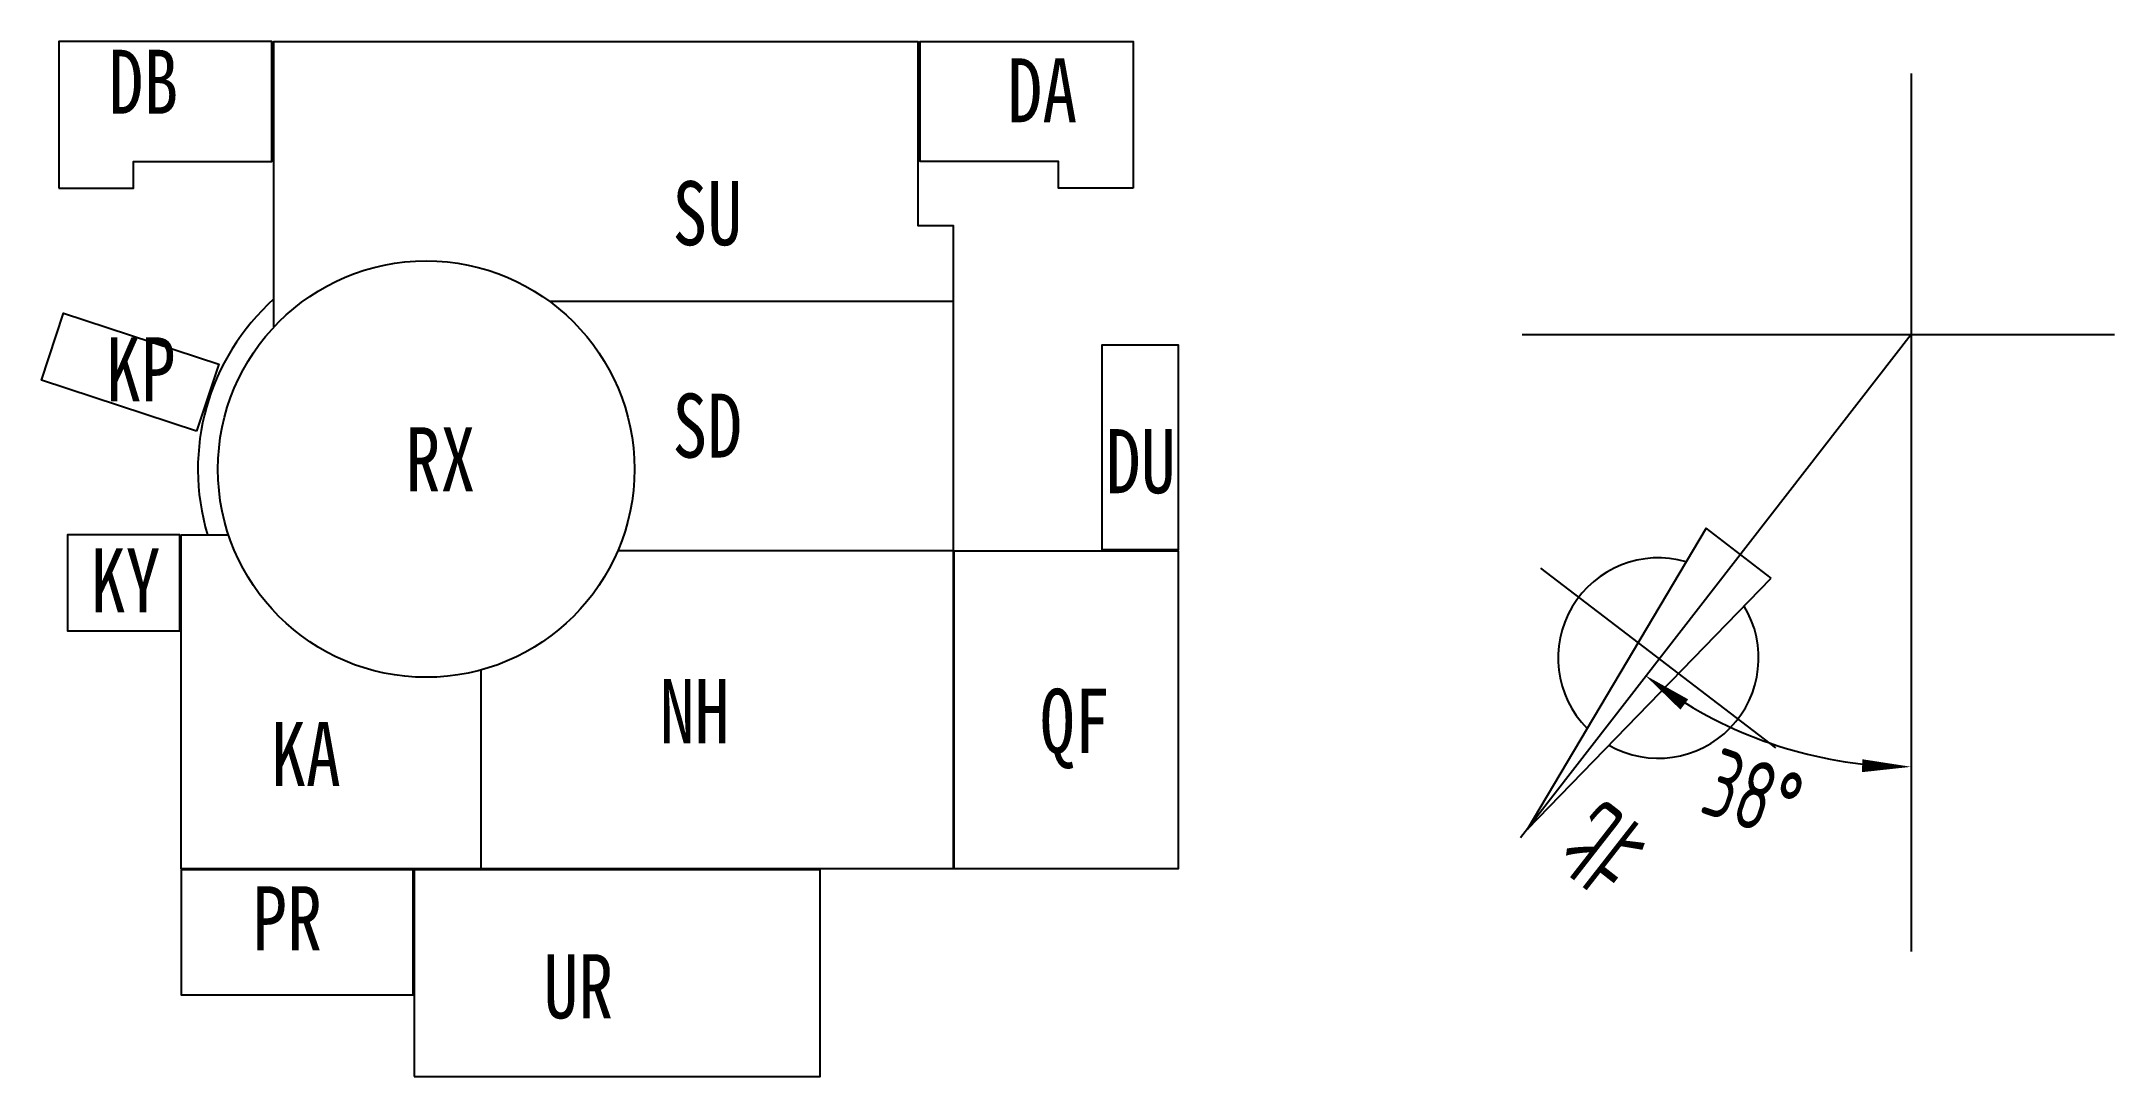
# Model space of a CAD drawing. Header units: millimetres. Extents: x -961 to 4216, y -1517 to 1068.
import ezdxf

# ---------------------------------------------------------------- set-up
doc = ezdxf.new("R2010")
doc.units = ezdxf.units.MM
doc.header["$LTSCALE"] = 1000
doc.layers.add('土建', color=4, linetype='Continuous')
doc.styles.add('ST', font='', dxfattribs={"width": 0.7})
doc.styles.add('TSSD_Dimension', font='Tssdeng.shx', dxfattribs={"width": 0.7, "bigfont": 'hztxt.shx'})
doc.styles.get('ST').set_extended_font_data('SimSun')

# ---------------------------------------------------------------- blocks, each defined once
blk = doc.blocks.new('_ClosedBlank')
at = {"color": 0}
blk.add_lwpolyline([(0, 0, 0, 0.658, 0), (-2.5, 0, 0.658, 0.658, 0)], format="xyseb", dxfattribs=at)

msp = doc.modelspace()

# ---------------------------------------------------------------- linework, layer by layer
at = {"ltscale": 0.5}
for p, q in [((3708.1, 988.1), (3708.1, -1205.1)), ((3708.1, 336.3), (2732.9, -921)), ((2737, 336.3), (4215.8, 336.3)), ((3195.7, -147.9), (2749.1, -899.8)), ((3358.4, -272.5), (3195.7, -147.9)), ((3370.4, -696.5), (2783.2, -247)), ((2749.1, -899.8), (3358.4, -272.5))]:
    msp.add_line(p, q, dxfattribs=at)
for centre, radius, start, end in [((3076.8, -471.8), 250.3, 73.9087, 224.6765), ((3076.8, -471.8), 250.3, 240.4516, 31.2194), ((3708.1, 336.3), 1079.8, 234.6002, 267.3998)]:
    msp.add_arc(centre, radius, start, end, dxfattribs=at)
at = {"layer": '土建', "color": 0, "linetype": 'ByBlock'}
for p, q in [((1316, 418.4), (308.8, 418.4)), ((1316, -204), (478.3, -204)), ((137, -998), (137, -501.6))]:
    msp.add_line(p, q, dxfattribs=at)
for points in [[(-917.2, 702), (-731.2, 702), (-731.2, 768), (-385.2, 768), (-385.2, 1068), (-917.2, 1068), (-917.2, 702)], [(-380, 355), (-380, 1068), (1228, 1068), (1228, 608), (1316, 608), (1316, -998), (-612.2, -998), (-612.2, -164), (-493.5, -164)], [(1765.2, 702), (1579.2, 702), (1579.2, 768), (1233.2, 768), (1233.2, 1068), (1765.2, 1068), (1765.2, 702)], [(-612.2, -1001), (-612.2, -1313), (-32.2, -1313), (-32.2, -1001), (-612.2, -1001)]]:
    msp.add_lwpolyline(points, dxfattribs=at)
for points in [[(-573.6, 95), (-960.6, 222.1), (-905.9, 389.4), (-518.1, 262)], [(1688, -202), (1688, 310), (1878, 310), (1878, -202)], [(-615.2, -164), (-895.2, -164), (-895.2, -404), (-615.2, -404)], [(1318, -204), (1878, -204), (1878, -998), (1318, -998)], [(-30, -1517), (984, -1517), (984, -1001), (-30, -1001)]]:
    msp.add_lwpolyline(points, close=True, dxfattribs=at)
msp.add_circle((0, 0), 520, dxfattribs=at)
msp.add_arc((0, 0), 570, 131.8145, 196.7215, dxfattribs=at)

# ---------------------------------------------------------------- block references
at = {"ltscale": 0.5}
for p, xscale, yscale, zscale, rotation in [((3043.3, -514.6), 48.99999999999998, 48.99999999999998, 48.99999999999998, 143.3000818549334), ((3708.1, -743.5), 49, 49, 49, 358.6999181489413)]:
    msp.add_blockref('_ClosedBlank', p, dxfattribs=dict(at, xscale=xscale, yscale=yscale, zscale=zscale, rotation=rotation))

# ---------------------------------------------------------------- texts
at = {"color": 0, "linetype": 'ByBlock', "width": 0.8}
for s, p in [('DB', (-793, 887.3)), ('DA', (1451.5, 866)), ('SU', (614.8, 559.2)), ('KP', (-799.6, 169.2)), ('SD', (614.8, 28.7)), ('RX', (-51.4, -55.4)), ('DU', (1697.1, -60.2)), ('KY', (-837.5, -358.1)), ('NH', (583.3, -684.5)), ('QF', (1532.4, -708.7)), ('KA', (-387.4, -791.2)), ('PR', (-434.2, -1201.7)), ('UR', (292.8, -1371.5))]:
    msp.add_text(s, height=160, dxfattribs=at).set_placement(p)
at = {"ltscale": 0.5, "style": 'ST', "width": 0.7}
msp.add_text('北', height=172.7, rotation=142, dxfattribs=at).set_placement((3058.8, -931.8))
at = {"color": 7, "ltscale": 0.5, "insert": (3312.7, -812.1), "char_height": 171.5, "attachment_point": 5, "rotation": 341, "style": 'TSSD_Dimension'}
msp.add_mtext('\\A1;38°', dxfattribs=at)

doc.saveas('drawing.dxf')
